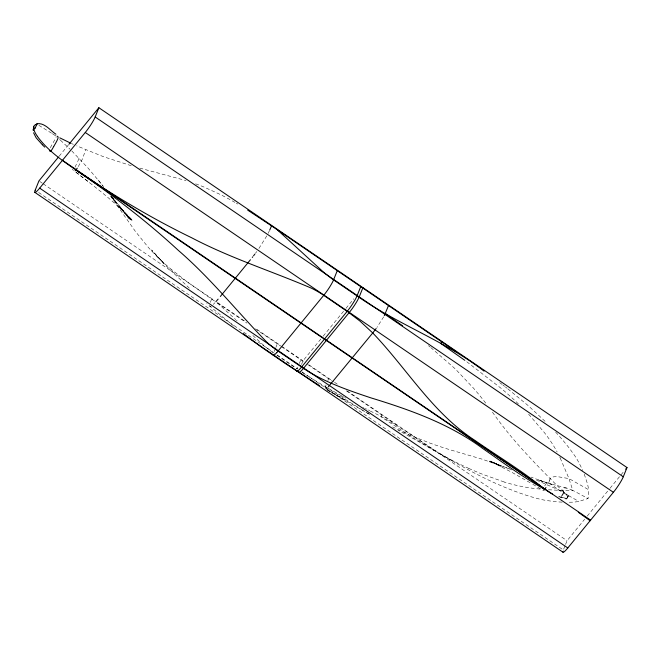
<?xml version="1.0" encoding="UTF-8"?>
<svg xmlns="http://www.w3.org/2000/svg" width="660" height="660" viewBox="0 0 660 660"><rect width="100%" height="100%" fill="white"/><g stroke="black" fill="none" stroke-linecap="round" stroke-linejoin="round"><path stroke-width="0.49" stroke-dasharray="3.3 2.47" d="M561.058 496.996L562.741 493.63M563.855 492.748L561.767 496.691M549.392 480.802L549.64 479.919A18.398 2.566 -55.7 0 1 550.135 478.533L552.206 477.056L556.537 476.487L568.986 478.591L588.547 489.654L588.703 494.414L588.027 498.498L578.878 501.468A54.541 45.581 21.9 0 1 572.212 502.186L566.957 502.26M549.442 480.629L549.244 481.338A8.786 1.221 -55.7 0 1 546.983 485.884M566.296 498.894L568.491 495.734M568.615 495.94L566.701 498.828L567.377 498.011M210.367 302.371L211.596 299.029L187.696 282.224L171.344 269.428M326.065 384.945L324.926 388.591M275.467 348.439L273.611 353.059A46.604 24.75 39.3 0 1 271.507 351.582L265.402 346.789A92.944 49.36 39.3 0 1 262.259 344.091L252.095 334.81M275.839 347.515L277.324 343.819M297.833 367.207L297.091 369.055L274.453 353.628M299.318 363.512L300.803 359.815M301.513 364.501L302.998 360.805L322.542 336.947M327.855 380.507L328.564 378.733M381.661 414.901L380.952 416.683L384.995 419.422L413.68 438.083L436.78 451.993M567.633 496.963L567.889 496.328L565.24 493.903A6.559 3.481 39.3 0 1 563.615 492.079A7.978 1.015 -55.3 0 0 563.673 492.352L564.465 493.069L563.97 492.533M563.714 549.038L565.199 545.341M565.57 544.417L567.056 540.721L584.653 519.247M75.058 167.153L77.608 161.659M50.3 147.716L56.141 137.362M544.747 485.966L544.83 485.785A18.398 2.566 -55.7 0 0 545.572 484.102L547.536 483.128L551.1 484.234L559.309 490.396L578.878 501.468M269.296 230.959L268.133 233.326M266.788 235.884L258.53 249.092M383.683 316.825L376.909 327.459M562.782 493.556L562.881 493.391A7.978 1.015 -55.3 0 0 563.656 492.055M78.284 166.6L82.376 159.126L84.422 153.343A18.298 2.549 -55.7 0 1 85.816 149.853M256.781 251.526L255.42 253.358M59.136 156.238L68.252 145.109M323.194 336.154L345.345 309.111M345.997 308.319L353.818 298.774M587.251 516.062L609.411 489.027M610.063 488.227L623.741 471.529M214.879 302.775L213.262 304.425M327.343 387.775L325.908 388.789M211.225 306.141L210.218 306.553L209.723 306.108M562.147 502.128L560.513 502.045A115.714 96.715 21.9 0 1 554.664 501.592L546.884 500.56A86.328 72.154 21.9 0 1 539.509 499.084L530.797 496.683A198.561 165.957 21.9 0 1 525.121 494.876L519.808 493.053A245.231 204.963 21.9 0 1 506.872 488.128C468.658 472.659 434.231 449.542 397.988 430.213M548.476 489.753L563.368 490.545L572.748 490.355L588.027 498.498M540.037 489.068L535.211 488.565A146.718 122.628 21.9 0 1 504.116 482.014M566.478 498.358L567.031 498.457M565.983 498.275L561.445 497.343M560.216 458.032L568.986 478.591L572.748 490.355L567.88 488.317L564.234 487.905L562.65 489.332L563.64 492.071L534.468 479.234M566.577 488.004L550.184 483.796L551.669 484.275L538.147 479.869L547.462 483.128L531.036 477.114M559.35 496.823L566.33 499.084M562.337 497.582L559.333 496.741M139.755 168.102L186.054 180.576M131.233 165.709L103.554 156.733L76.684 145.835M504.124 481.973L481.717 473.946A275.822 230.538 21.9 0 1 468.88 468.443M558.995 496.633L558.509 496.477M195.632 183.826L199.196 185.155A180.18 150.595 21.9 0 1 203.907 187.019L220.036 194.362A228.871 191.293 21.9 0 1 228.995 199.056L234.869 202.356M509.239 468.856L482.138 459.178L452.628 450.541A325.586 272.126 21.9 0 1 428.67 442.629L408.969 434.758L392.576 426.946M512.069 469.953L489.613 461.216L500.923 465.779L489.844 461.109L500.965 466.059L490.058 461.117L501.031 466.348L490.289 461.159L511.871 472.329L531.985 483.796M38.874 125.359L52.033 133.477M73.384 144.383L71.742 143.641M468.88 468.443L467.008 467.593A311.182 260.089 21.9 0 1 445.368 456.778L438.916 453.206M362.86 407.179L363.553 407.55M364.716 408.152L365.178 408.4M365.64 408.639L366.572 409.126M367.958 409.86L368.428 410.099M368.89 410.347L369.814 410.834M370.276 411.073C400.125 425.04 425.733 446.077 454.435 462.074M345.823 398.128L344.776 397.567M343.39 396.817L344.083 397.188M341.995 396.058L343.043 396.627M341.649 395.868L327.079 387.725M369.707 414.488L325.776 388.872L346.112 400.719L326.865 389.887M326.733 387.527L308.665 376.645M368.742 413.853L363.536 410.809M236.321 203.206L237.773 204.055M532.843 484.3L543.089 490.347M362.67 410.289L325.355 386.727M568.59 495.701L563.64 492.294M307.956 376.2L306.9 375.524M305.489 374.616L304.441 373.939M52.379 133.7L54.557 135.11M54.772 135.25L56.075 136.092M304.087 373.709L301.983 372.331M39.79 181.475L42.339 183.216M43.197 183.802L214.409 300.448M217.816 302.775L245.075 321.346M256.996 329.472L280.846 345.716M281.704 346.302L302.998 360.805M308.962 364.873L333.663 381.703M334.513 382.28L337.92 384.599M347.292 390.984L567.056 540.721M217.016 302.725L246.931 323.111M255.37 328.861L280.682 346.104M281.515 346.673L303.328 361.531M307.535 364.402L331.939 381.026M346.269 390.786L396.454 424.982M38.627 192.456L273.727 352.638M277.134 354.956L297.577 368.89M301.834 371.786L563.343 549.962M214.492 301.001L211.596 299.029M466.793 361.762L501.319 388.484A311.182 260.089 21.9 0 1 518.834 404.341M499.686 382.61L502.136 384.466M502.945 385.085L504.57 386.323M75.892 172.194C95.568 187.234 115.335 202.356 132.445 220.358L119.122 207.174M76.04 172.301L89.785 182.861M505.379 386.95L507.004 388.195M72.196 169.339L73.573 170.404M507.804 388.831L528.322 405.727L546.067 422.227M428.456 345.667L429.998 346.912M233.722 326.024L206.745 303.592M430.774 347.531L455.326 368.948L473.385 388.047A325.586 272.126 21.9 0 1 485.892 403.334M189.313 288.148L164.686 264.487L151.552 249.959L164.125 263.637L151.569 250.907A180.18 150.595 21.9 0 1 148.269 247.31L135.374 231.388L110.682 196.284M217.379 302.973L235.727 319.605M236.486 320.306L237.113 320.892M60.44 140.217L70.133 149.259M60.2 139.986L59.614 139.417M156.7 256.162L163.862 262.927A228.871 191.293 21.9 0 0 171.344 269.428M563.64 492.071C538.082 466.719 512.506 441.053 491.898 411.378M71.783 150.909L88.069 168.085L103.612 186.64M118.858 206.926L132 220.316L118.833 206.498L131.62 220.25L118.808 205.59L130.581 219.887L118.602 205.062L129.756 219.574L118.165 204.468L110.839 196.036M111.713 196.804L113.636 199.155M114.279 199.939L117.48 203.866L110.839 196.111L116.457 203.321L110.938 196.111M98.257 180.089L102.745 185.749M584.24 474.152L587.416 483.623A54.541 45.581 21.9 0 1 588.547 489.654M79.019 158.152A18.298 2.549 -55.7 0 1 77.575 161.692M528.594 414.241A275.822 230.538 21.9 0 1 529.683 415.396L544.483 432.721A146.718 122.628 21.9 0 1 557.164 451.976M559.771 457.009A146.718 122.628 21.9 0 1 560.266 458.023M555.621 432.094A245.231 204.963 21.9 0 1 562.963 440.385L566.379 444.518A198.561 165.957 21.9 0 1 569.885 448.965L574.876 455.903A86.328 72.154 21.9 0 1 578.523 461.942L581.815 468.452A115.714 96.715 21.9 0 1 582.763 470.58M563.211 550.267A13.324 1.856 -55.7 0 1 563.318 549.994"/><path stroke-width="0.99" d="M49.368 150.505C50.275 153.524 53.006 147.7 53.641 146.66M33.726 126.695L34.006 129.723L33.355 130.193M35.219 190.138L38.932 180.898L58.484 157.039M35.194 190.171A13.324 1.856 -55.7 0 0 39.682 188.125L85.272 132.478A13.324 1.856 -55.7 0 0 95.188 116.936L98.876 107.729L627 467.552L623.288 476.792A13.324 1.856 -55.7 0 1 613.396 492.294L567.806 547.957A13.324 1.856 -55.7 0 1 562.864 551.455M484.069 371.159C445.079 340.89 397.666 324.456 357.382 296.125L333.556 279.889L337.268 270.649M360.748 286.646L357.035 295.886A13.258 1.848 -55.7 0 1 347.201 311.322L301.496 367.117A13.258 1.848 -55.7 0 1 296.629 370.549M359.221 296.885L362.942 287.636M384.31 315.653L388.509 305.563M441.606 341.74L440.888 343.513L464.821 360.335M247.673 210.103L271.532 225.868L271.285 226.479M271.177 226.718L269.676 230.15M33.33 128.956L33.041 130.053M33.627 128.345L33.883 127.875M53.806 146.388C54.986 144.053 60.39 136.1 57.09 136.199M35.087 128.089L37.249 123.783M35.054 128.147L34.774 128.576M77.286 168.16L75.091 170.849M544.219 489.769L545.143 488.639M376.167 328.49L372.817 332.863M254.842 254.125L253.539 255.824M252.747 256.839L252.277 257.441M250.445 259.735L220.341 296.48M323.829 295.201L325.017 293.7A13.307 1.856 -55.7 0 0 333.572 279.873M68.904 144.309L98.876 107.729M276.812 352.539L323.722 295.334L347.143 311.396M349.338 312.394L303.74 368.041A13.324 1.856 -55.7 0 1 298.774 371.951M347.201 311.33L359.923 321.049L372.735 332.962L328.292 386.884M625.696 469.144L627 467.552M277.984 351.161L278.017 351.12A91.476 76.453 21.9 0 1 266.904 342.251C237.295 311.792 210.721 278.305 178.414 250.453C146.495 220.935 111.837 194.551 75.982 170.008C113.033 195.162 151.487 218.328 191.821 237.847C230.183 258.002 271.557 271.144 311.256 288.106A91.476 76.453 21.9 0 1 323.746 295.3M36.044 124.674L37.108 123.684M218.13 299.12L215.845 301.727M37.175 123.684C44.888 122.801 50.069 130.325 55.91 134.203M59.788 137.841L71.016 143.311M552.404 493.952L551.512 493.498A33.429 17.754 39.3 0 1 549.227 492.228L75.718 169.826C61.743 160.223 47.404 150.274 37.381 136.339M319.382 385.489L285.004 363.313L262.193 347.63L243.35 333.605M271.532 225.868L456.39 351.813M301.496 367.117C322.583 381.43 346.954 389.903 370.953 397.881C410.058 409.835 449.27 423.745 482.468 448.28C502.846 462.47 522.893 477.23 544.64 489.316C522.736 471.124 498.16 456.662 474.886 440.377C432.605 413.053 406.923 368.602 372.735 332.962M95.164 116.968L623.288 476.792M85.272 132.478L613.396 492.302M62.477 160.306L590.601 520.13M39.682 188.133L567.806 547.957M278.075 351.054L301.546 367.051M34.873 192.39L562.996 552.214M385.291 313.558L402.418 325.677M578.333 512.267L590.098 520.74M277.324 229.804L322.195 270.93A92.944 49.36 39.3 0 0 325.347 273.628L331.452 278.413A46.604 24.75 39.3 0 0 333.556 279.889M42.562 144.986L44.797 147.147M42.314 144.705L36.118 137.775L33.578 132.8M544.129 489.918A8.786 1.221 -55.7 0 1 543.667 490.289M276.812 352.531A13.307 1.856 -55.7 0 1 273.174 354.362M37.422 136.339A21.937 11.649 39.3 0 1 33.874 129.723M33.792 126.736A7.623 4.051 39.3 0 1 35.929 124.682M545.952 487.492A8.786 1.221 -55.7 0 1 545.16 488.664M359.246 296.851A13.324 1.856 -55.7 0 1 349.338 312.386"/></g></svg>
